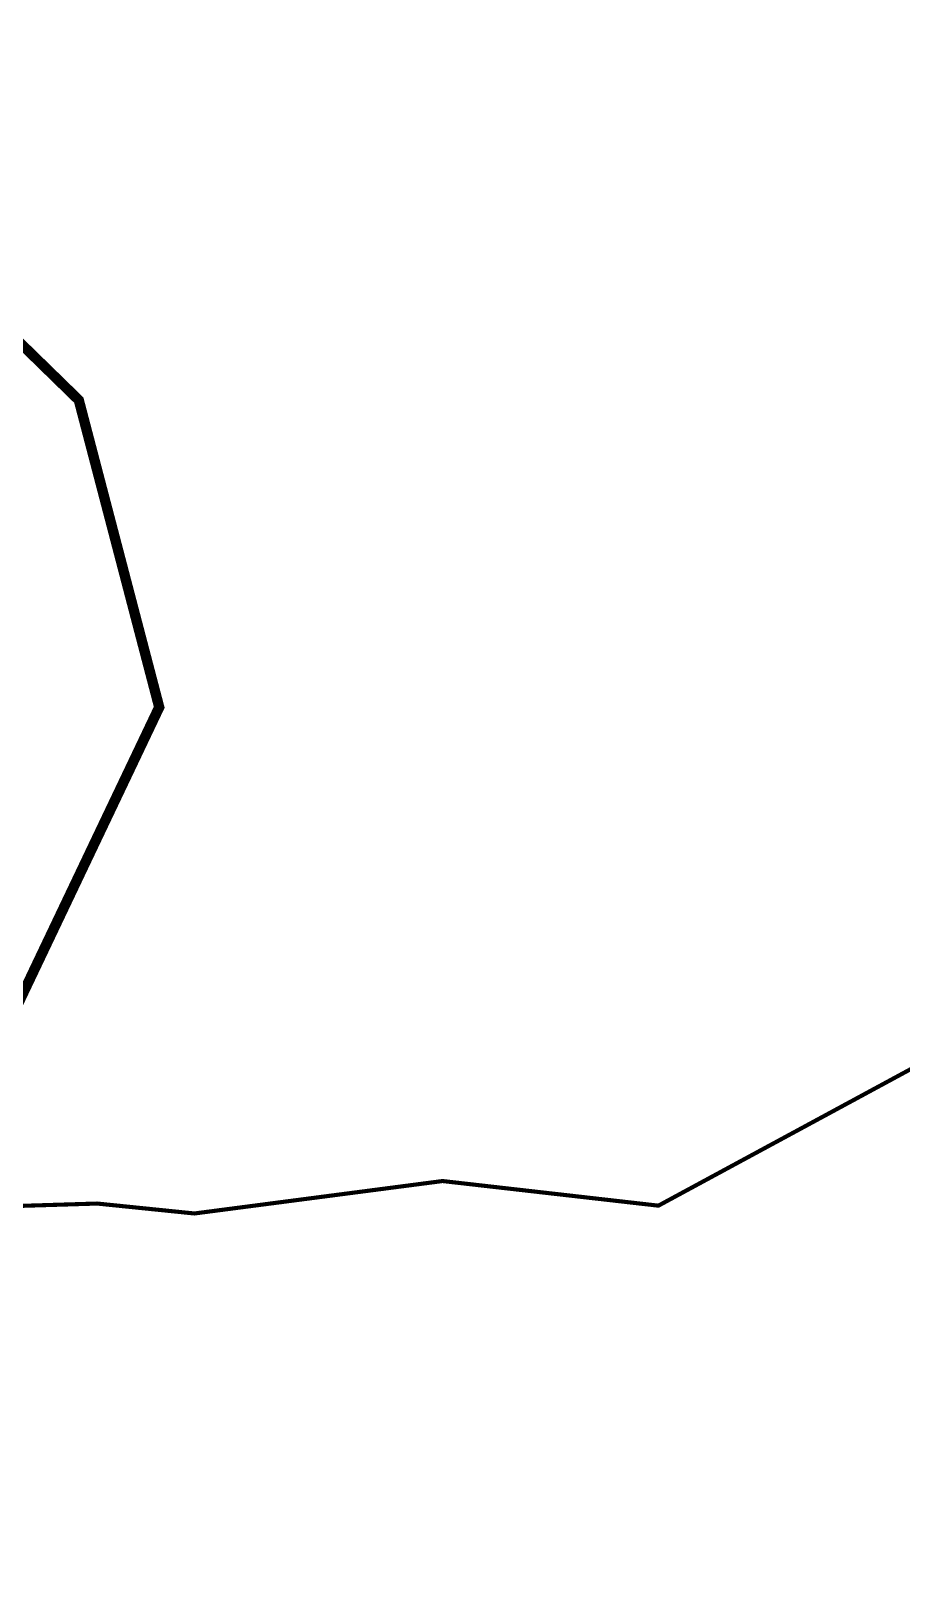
# Model space of a CAD drawing. Header units: metres. Extents: x 561401 to 594056, y 8460144 to 8508504.
# Drawn here: x 572325.7 to 572368, y 8461644 to 8461719.7 of the extents above; entities that cross this region are included whole.
import ezdxf

# ---------------------------------------------------------------- set-up
doc = ezdxf.new("R2010")
doc.units = ezdxf.units.M
doc.layers.add('1.1. DERECHO DE VIA', color=230, linetype='Continuous')
doc.layers.add('1.2. AFECTADOS BASE GRAFICA ESTATAL NO INSCRITO', color=30, linetype='Continuous')

msp = doc.modelspace()

# ---------------------------------------------------------------- linework, layer by layer
at = {"layer": '1.1. DERECHO DE VIA', "color": 230, "linetype": 'Continuous', "lineweight": 40, "ltscale": 0.2, "const_width": 0.5}
msp.add_lwpolyline([(572254.223, 8461784.977), (572258.858, 8461765.531), (572268.915, 8461748.398), (572284.062, 8461735.377), (572299.654, 8461722.851), (572315.281, 8461714.163), (572328.021, 8461701.733), (572331.93, 8461686.805), (572322.948, 8461667.936), (572309.248, 8461653.74), (572292.034, 8461644.251), (572275.821, 8461644.518), (572253.908, 8461655.746), (572247.537, 8461668.85), (572242.449, 8461687.45), (572237.298, 8461705.947), (572226.665, 8461719.142), (572228.983, 8461734.879), (572220.377, 8461752.932), (572205.191, 8461766.998), (572197.886, 8461776.978), (572190.902, 8461790.519)], dxfattribs=at)
at = {"layer": '1.2. AFECTADOS BASE GRAFICA ESTATAL NO INSCRITO', "color": 64, "linetype": 'Continuous', "lineweight": -3, "const_width": 0.2}
msp.add_lwpolyline([(572257.858, 8461717.99), (572263.01, 8461711.263), (572268.294, 8461706.431), (572273.904, 8461702.238), (572279.889, 8461697.852), (572284.126, 8461694.763), (572287.786, 8461692.095), (572291.614, 8461687.732), (572294.525, 8461684.415), (572297.058, 8461681.168), (572299.109, 8461679.199), (572301.188, 8461676.846), (572302.809, 8461670.31), (572307.788, 8461664.525), (572318.121, 8461662.351), (572328.912, 8461662.681), (572333.638, 8461662.198), (572345.701, 8461663.775), (572356.192, 8461662.578), (572382.24, 8461676.675)], dxfattribs=at)

doc.saveas('drawing.dxf')
